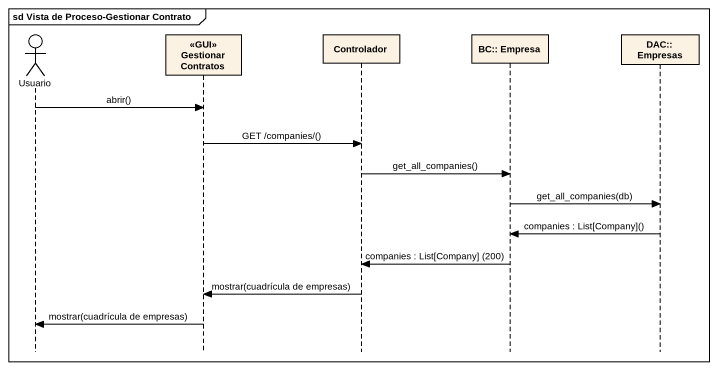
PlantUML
@startuml
mainframe sd Vista de Proceso-Gestionar Contrato
hide footbox
actor Usuario
participant "<<GUI>> Gestionar Contratos" as GUI_Gestionar_Contratos
participant Controlador
participant "BC:: Empresa" as BC_Empresa
participant "DAC:: Empresas" as DAC_Empresas

Usuario -> GUI_Gestionar_Contratos : abrir()
GUI_Gestionar_Contratos -> Controlador : GET /companies/()
Controlador -> BC_Empresa : get_all_companies()
BC_Empresa -> DAC_Empresas : get_all_companies(db)
DAC_Empresas -> BC_Empresa : companies : List[Company]()
BC_Empresa -> Controlador : companies : List[Company] (200)
Controlador -> GUI_Gestionar_Contratos : mostrar(cuadrícula de empresas)
GUI_Gestionar_Contratos -> Usuario : mostrar(cuadrícula de empresas)
@enduml
